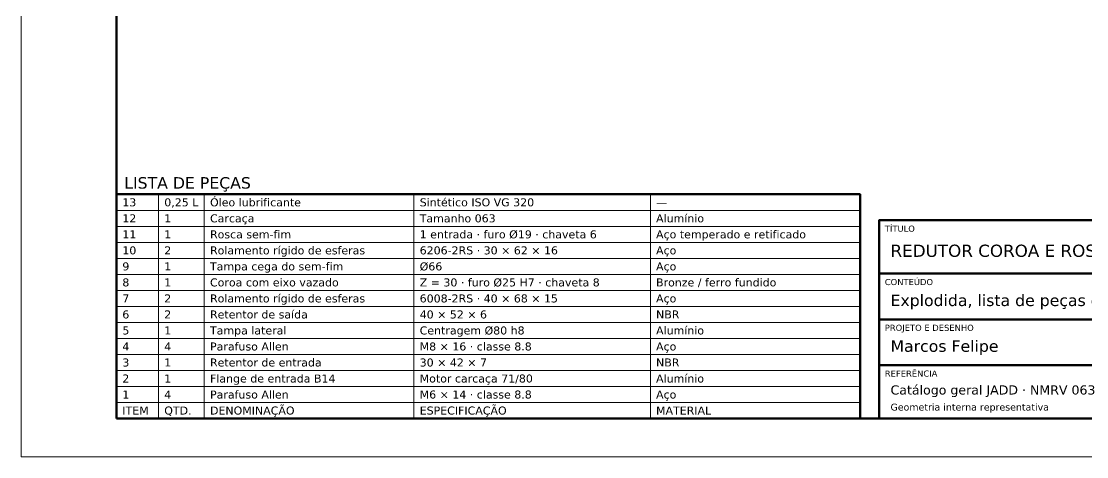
# Model space of a CAD drawing. Header units: millimetres. Extents: x 0 to 420, y 0 to 297.
# Drawn here: x 0 to 279.5, y 0 to 114.2 of the extents above; entities that cross this region are included whole.
import ezdxf
from ezdxf.enums import TextEntityAlignment as Align

# ---------------------------------------------------------------- set-up
doc = ezdxf.new("R2010")
doc.units = ezdxf.units.MM
doc.header["$LTSCALE"] = 6
for name, color, linetype, lineweight in [('COTA', 7, 'Continuous', 18), ('MOLDURA', 7, 'Continuous', 70), ('TEXTO', 7, 'Continuous', 25)]:
    doc.layers.add(name, color=color, linetype=linetype, lineweight=lineweight)
doc.styles.add('DESENHO', font='DejaVuSans.ttf')

msp = doc.modelspace()

# ---------------------------------------------------------------- linework, layer by layer
at = {"layer": 'COTA'}
for p, q in [((36, 10), (36, 68.8)), ((48, 10), (48, 68.8)), ((103, 10), (103, 68.8)), ((165, 10), (165, 68.8)), ((25, 64.6), (220, 64.6)), ((25, 60.4), (220, 60.4)), ((25, 56.2), (220, 56.2)), ((25, 52), (220, 52)), ((25, 47.8), (220, 47.8)), ((25, 43.6), (220, 43.6)), ((25, 39.4), (220, 39.4)), ((25, 35.2), (220, 35.2)), ((25, 31), (220, 31)), ((25, 26.8), (220, 26.8)), ((25, 22.6), (220, 22.6)), ((25, 18.4), (220, 18.4)), ((25, 14.2), (220, 14.2))]:
    msp.add_line(p, q, dxfattribs=at)
msp.add_lwpolyline([(0, 0), (420, 0), (420, 297), (0, 297)], close=True, dxfattribs=at)
at = {"layer": 'MOLDURA'}
for p, q in [((225, 48), (410, 48)), ((225, 36), (410, 36)), ((225, 24), (410, 24))]:
    msp.add_line(p, q, dxfattribs=at)
for points in [[(25, 10), (410, 10), (410, 287), (25, 287)], [(25, 10), (220, 10), (220, 68.8), (25, 68.8)], [(225, 10), (410, 10), (410, 62), (225, 62)]]:
    msp.add_lwpolyline(points, close=True, dxfattribs=at)

# ---------------------------------------------------------------- texts
at = {"layer": 'TEXTO', "style": 'DESENHO'}
for s, height, p in [('LISTA DE PEÇAS', 3, (27, 71.8)), ('13', 2.1, (26.5, 66.7)), ('0,25 L', 2.1, (37.5, 66.7)), ('Óleo lubrificante', 2.1, (49.5, 66.7)), ('Sintético ISO VG 320', 2.1, (104.5, 66.7)), ('—', 2.1, (166.5, 66.7)), ('12', 2.1, (26.5, 62.5)), ('1', 2.1, (37.5, 62.5)), ('Carcaça', 2.1, (49.5, 62.5)), ('Tamanho 063', 2.1, (104.5, 62.5)), ('Alumínio', 2.1, (166.5, 62.5)), ('11', 2.1, (26.5, 58.3)), ('1', 2.1, (37.5, 58.3)), ('Rosca sem-fim', 2.1, (49.5, 58.3)), ('1 entrada · furo Ø19 · chaveta 6', 2.1, (104.5, 58.3)), ('Aço temperado e retificado', 2.1, (166.5, 58.3)), ('TÍTULO', 1.6, (226.5, 59.8)), ('10', 2.1, (26.5, 54.1)), ('2', 2.1, (37.5, 54.1)), ('Rolamento rígido de esferas', 2.1, (49.5, 54.1)), ('6206-2RS · 30 × 62 × 16', 2.1, (104.5, 54.1)), ('Aço', 2.1, (166.5, 54.1)), ('REDUTOR COROA E ROSCA SEM FIM NMRV 063 · i = 30:1', 3.2, (228, 54)), ('9', 2.1, (26.5, 49.9)), ('1', 2.1, (37.5, 49.9)), ('Tampa cega do sem-fim', 2.1, (49.5, 49.9)), ('Ø66', 2.1, (104.5, 49.9)), ('Aço', 2.1, (166.5, 49.9)), ('8', 2.1, (26.5, 45.7)), ('1', 2.1, (37.5, 45.7)), ('Coroa com eixo vazado', 2.1, (49.5, 45.7)), ('Z = 30 · furo Ø25 H7 · chaveta 8', 2.1, (104.5, 45.7)), ('Bronze / ferro fundido', 2.1, (166.5, 45.7)), ('CONTEÚDO', 1.6, (226.5, 45.8)), ('7', 2.1, (26.5, 41.5)), ('2', 2.1, (37.5, 41.5)), ('Rolamento rígido de esferas', 2.1, (49.5, 41.5)), ('6008-2RS · 40 × 68 × 15', 2.1, (104.5, 41.5)), ('Aço', 2.1, (166.5, 41.5)), ('Explodida, lista de peças e dados', 3, (228, 41)), ('6', 2.1, (26.5, 37.3)), ('2', 2.1, (37.5, 37.3)), ('Retentor de saída', 2.1, (49.5, 37.3)), ('40 × 52 × 6', 2.1, (104.5, 37.3)), ('NBR', 2.1, (166.5, 37.3)), ('5', 2.1, (26.5, 33.1)), ('1', 2.1, (37.5, 33.1)), ('Tampa lateral', 2.1, (49.5, 33.1)), ('Centragem Ø80 h8', 2.1, (104.5, 33.1)), ('Alumínio', 2.1, (166.5, 33.1)), ('PROJETO E DESENHO', 1.6, (226.5, 33.8)), ('4', 2.1, (26.5, 28.9)), ('4', 2.1, (37.5, 28.9)), ('Parafuso Allen', 2.1, (49.5, 28.9)), ('M8 × 16 · classe 8.8', 2.1, (104.5, 28.9)), ('Aço', 2.1, (166.5, 28.9)), ('Marcos Felipe', 3, (228, 29)), ('3', 2.1, (26.5, 24.7)), ('1', 2.1, (37.5, 24.7)), ('Retentor de entrada', 2.1, (49.5, 24.7)), ('30 × 42 × 7', 2.1, (104.5, 24.7)), ('NBR', 2.1, (166.5, 24.7)), ('REFERÊNCIA', 1.6, (226.5, 21.8)), ('2', 2.1, (26.5, 20.5)), ('1', 2.1, (37.5, 20.5)), ('Flange de entrada B14', 2.1, (49.5, 20.5)), ('Motor carcaça 71/80', 2.1, (104.5, 20.5)), ('Alumínio', 2.1, (166.5, 20.5)), ('1', 2.1, (26.5, 16.3)), ('4', 2.1, (37.5, 16.3)), ('Parafuso Allen', 2.1, (49.5, 16.3)), ('M6 × 14 · classe 8.8', 2.1, (104.5, 16.3)), ('Aço', 2.1, (166.5, 16.3)), ('Catálogo geral JADD · NMRV 063', 2.4, (228, 17.5)), ('Geometria interna representativa', 1.8, (228, 13)), ('ITEM', 2.1, (26.5, 12.1)), ('QTD.', 2.1, (37.5, 12.1)), ('DENOMINAÇÃO', 2.1, (49.5, 12.1)), ('ESPECIFICAÇÃO', 2.1, (104.5, 12.1)), ('MATERIAL', 2.1, (166.5, 12.1))]:
    msp.add_text(s, height=height, dxfattribs=at).set_placement(p, align=Align.MIDDLE_LEFT)

doc.saveas('drawing.dxf')
